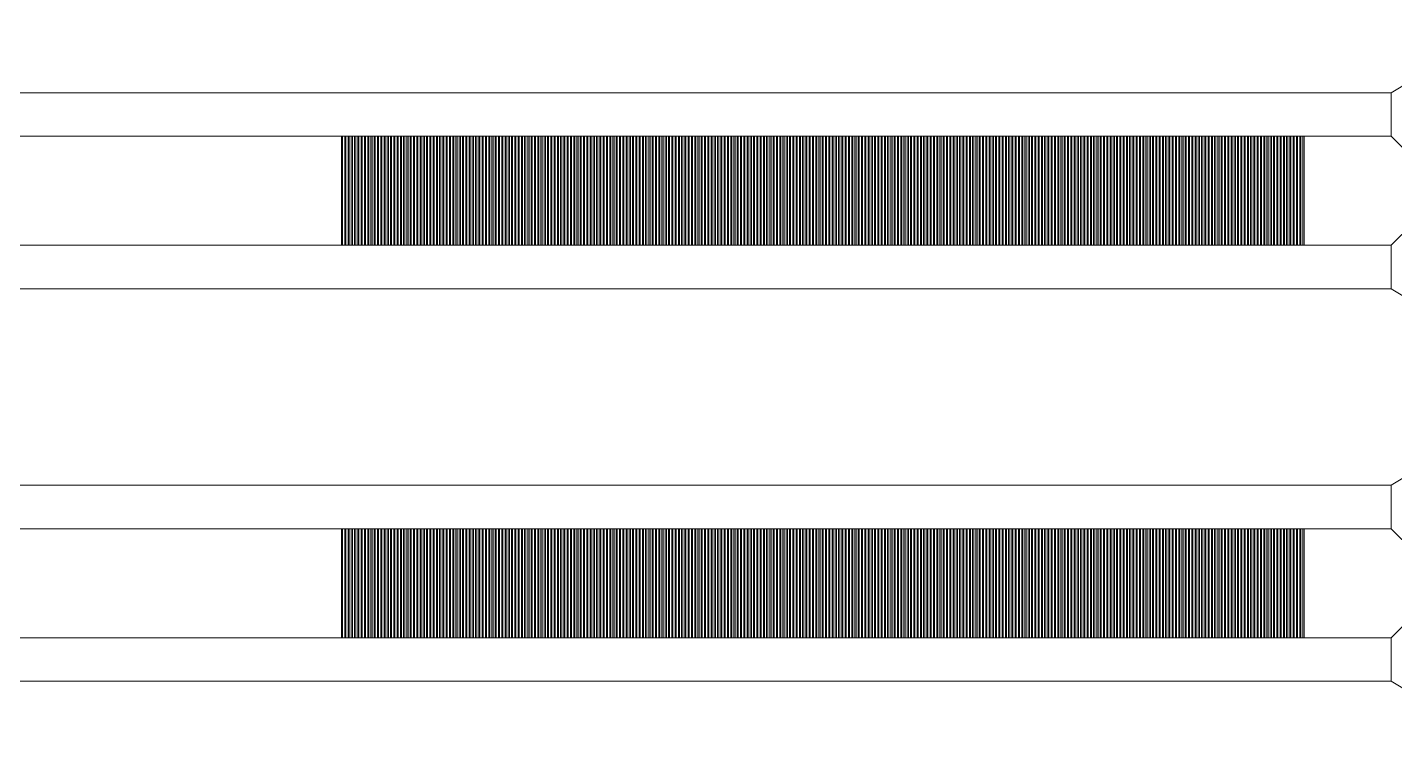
# Model space of a CAD drawing. Extents: x 1000 to 49000, y 2919 to 77300.
# Drawn here: x 34544 to 35172, y 37860 to 38190 of the extents above; entities that cross this region are included whole.
import ezdxf

# ---------------------------------------------------------------- set-up
doc = ezdxf.new("R2010")
doc.units = 13
doc.layers.add('Outer', color=1, linetype='Continuous', lineweight=0, true_color=0xff0000)

msp = doc.modelspace()

# ---------------------------------------------------------------- linework, layer by layer
at = {"layer": 'Outer'}
for points in [[(35220, 38190), (35170, 38160)], [(35170, 38140), (35170, 38160), (33660, 38160), (33660, 38140), (35170, 38140)], [(35170, 38160), (35170, 38140), (35180, 38130)], [(34688.5, 38090), (34689, 38090), (34689, 38140), (34688.5, 38140), (34688.5, 38090)], [(34690, 38090), (34690.5, 38090), (34690.5, 38140), (34690, 38140), (34690, 38090)], [(34691.5, 38090), (34692, 38090), (34692, 38140), (34691.5, 38140), (34691.5, 38090)], [(34693, 38090), (34693.5, 38090), (34693.5, 38140), (34693, 38140), (34693, 38090)], [(34694.5, 38090), (34695, 38090), (34695, 38140), (34694.5, 38140), (34694.5, 38090)], [(34696, 38090), (34696.5, 38090), (34696.5, 38140), (34696, 38140), (34696, 38090)], [(34697.5, 38090), (34698, 38090), (34698, 38140), (34697.5, 38140), (34697.5, 38090)], [(34699, 38090), (34699.5, 38090), (34699.5, 38140), (34699, 38140), (34699, 38090)], [(34700.5, 38090), (34701, 38090), (34701, 38140), (34700.5, 38140), (34700.5, 38090)], [(34702, 38090), (34702.5, 38090), (34702.5, 38140), (34702, 38140), (34702, 38090)], [(34703.5, 38090), (34704, 38090), (34704, 38140), (34703.5, 38140), (34703.5, 38090)], [(34705, 38090), (34705.5, 38090), (34705.5, 38140), (34705, 38140), (34705, 38090)], [(34706.5, 38090), (34707, 38090), (34707, 38140), (34706.5, 38140), (34706.5, 38090)], [(34708, 38090), (34708.5, 38090), (34708.5, 38140), (34708, 38140), (34708, 38090)], [(34709.5, 38090), (34710, 38090), (34710, 38140), (34709.5, 38140), (34709.5, 38090)], [(34711, 38090), (34711.5, 38090), (34711.5, 38140), (34711, 38140), (34711, 38090)], [(34712.5, 38090), (34713, 38090), (34713, 38140), (34712.5, 38140), (34712.5, 38090)], [(34714, 38090), (34714.5, 38090), (34714.5, 38140), (34714, 38140), (34714, 38090)], [(34715.5, 38090), (34716, 38090), (34716, 38140), (34715.5, 38140), (34715.5, 38090)], [(34717, 38090), (34717.5, 38090), (34717.5, 38140), (34717, 38140), (34717, 38090)], [(34718.5, 38090), (34719, 38090), (34719, 38140), (34718.5, 38140), (34718.5, 38090)], [(34720, 38090), (34720.5, 38090), (34720.5, 38140), (34720, 38140), (34720, 38090)], [(34721.5, 38090), (34722, 38090), (34722, 38140), (34721.5, 38140), (34721.5, 38090)], [(34723, 38090), (34723.5, 38090), (34723.5, 38140), (34723, 38140), (34723, 38090)], [(34724.5, 38090), (34725, 38090), (34725, 38140), (34724.5, 38140), (34724.5, 38090)], [(34726, 38090), (34726.5, 38090), (34726.5, 38140), (34726, 38140), (34726, 38090)], [(34727.5, 38090), (34728, 38090), (34728, 38140), (34727.5, 38140), (34727.5, 38090)], [(34729, 38090), (34729.5, 38090), (34729.5, 38140), (34729, 38140), (34729, 38090)], [(34730.5, 38090), (34731, 38090), (34731, 38140), (34730.5, 38140), (34730.5, 38090)], [(34732, 38090), (34732.5, 38090), (34732.5, 38140), (34732, 38140), (34732, 38090)], [(34733.5, 38090), (34734, 38090), (34734, 38140), (34733.5, 38140), (34733.5, 38090)], [(34735, 38090), (34735.5, 38090), (34735.5, 38140), (34735, 38140), (34735, 38090)], [(34736.5, 38090), (34737, 38090), (34737, 38140), (34736.5, 38140), (34736.5, 38090)], [(34738, 38090), (34738.5, 38090), (34738.5, 38140), (34738, 38140), (34738, 38090)], [(34739.5, 38090), (34740, 38090), (34740, 38140), (34739.5, 38140), (34739.5, 38090)], [(34741, 38090), (34741.5, 38090), (34741.5, 38140), (34741, 38140), (34741, 38090)], [(34742.5, 38090), (34743, 38090), (34743, 38140), (34742.5, 38140), (34742.5, 38090)], [(34744, 38090), (34744.5, 38090), (34744.5, 38140), (34744, 38140), (34744, 38090)], [(34745.5, 38090), (34746, 38090), (34746, 38140), (34745.5, 38140), (34745.5, 38090)], [(34747, 38090), (34747.5, 38090), (34747.5, 38140), (34747, 38140), (34747, 38090)], [(34748.5, 38090), (34749, 38090), (34749, 38140), (34748.5, 38140), (34748.5, 38090)], [(34750, 38090), (34750.5, 38090), (34750.5, 38140), (34750, 38140), (34750, 38090)], [(34751.5, 38090), (34752, 38090), (34752, 38140), (34751.5, 38140), (34751.5, 38090)], [(34753, 38090), (34753.5, 38090), (34753.5, 38140), (34753, 38140), (34753, 38090)], [(34754.5, 38090), (34755, 38090), (34755, 38140), (34754.5, 38140), (34754.5, 38090)], [(34756, 38090), (34756.5, 38090), (34756.5, 38140), (34756, 38140), (34756, 38090)], [(34757.5, 38090), (34758, 38090), (34758, 38140), (34757.5, 38140), (34757.5, 38090)], [(34759, 38090), (34759.5, 38090), (34759.5, 38140), (34759, 38140), (34759, 38090)], [(34760.5, 38090), (34761, 38090), (34761, 38140), (34760.5, 38140), (34760.5, 38090)], [(34762, 38090), (34762.5, 38090), (34762.5, 38140), (34762, 38140), (34762, 38090)], [(34763.5, 38090), (34764, 38090), (34764, 38140), (34763.5, 38140), (34763.5, 38090)], [(34765, 38090), (34765.5, 38090), (34765.5, 38140), (34765, 38140), (34765, 38090)], [(34766.5, 38090), (34767, 38090), (34767, 38140), (34766.5, 38140), (34766.5, 38090)], [(34768, 38090), (34768.5, 38090), (34768.5, 38140), (34768, 38140), (34768, 38090)], [(34769.5, 38090), (34770, 38090), (34770, 38140), (34769.5, 38140), (34769.5, 38090)], [(34771, 38090), (34771.5, 38090), (34771.5, 38140), (34771, 38140), (34771, 38090)], [(34772.5, 38090), (34773, 38090), (34773, 38140), (34772.5, 38140), (34772.5, 38090)], [(34774, 38090), (34774.5, 38090), (34774.5, 38140), (34774, 38140), (34774, 38090)], [(34775.5, 38090), (34776, 38090), (34776, 38140), (34775.5, 38140), (34775.5, 38090)], [(34777, 38090), (34777.5, 38090), (34777.5, 38140), (34777, 38140), (34777, 38090)], [(34778.5, 38090), (34779, 38090), (34779, 38140), (34778.5, 38140), (34778.5, 38090)], [(34780, 38090), (34780.5, 38090), (34780.5, 38140), (34780, 38140), (34780, 38090)], [(34781.5, 38090), (34782, 38090), (34782, 38140), (34781.5, 38140), (34781.5, 38090)], [(34783, 38090), (34783.5, 38090), (34783.5, 38140), (34783, 38140), (34783, 38090)], [(34784.5, 38090), (34785, 38090), (34785, 38140), (34784.5, 38140), (34784.5, 38090)], [(34786, 38090), (34786.5, 38090), (34786.5, 38140), (34786, 38140), (34786, 38090)], [(34787.5, 38090), (34788, 38090), (34788, 38140), (34787.5, 38140), (34787.5, 38090)], [(34789, 38090), (34789.5, 38090), (34789.5, 38140), (34789, 38140), (34789, 38090)], [(34790.5, 38090), (34791, 38090), (34791, 38140), (34790.5, 38140), (34790.5, 38090)], [(34792, 38090), (34792.5, 38090), (34792.5, 38140), (34792, 38140), (34792, 38090)], [(34793.5, 38090), (34794, 38090), (34794, 38140), (34793.5, 38140), (34793.5, 38090)], [(34795, 38090), (34795.5, 38090), (34795.5, 38140), (34795, 38140), (34795, 38090)], [(34796.5, 38090), (34797, 38090), (34797, 38140), (34796.5, 38140), (34796.5, 38090)], [(34798, 38090), (34798.5, 38090), (34798.5, 38140), (34798, 38140), (34798, 38090)], [(34799.5, 38090), (34800, 38090), (34800, 38140), (34799.5, 38140), (34799.5, 38090)], [(34801, 38090), (34801.5, 38090), (34801.5, 38140), (34801, 38140), (34801, 38090)], [(34802.5, 38090), (34803, 38090), (34803, 38140), (34802.5, 38140), (34802.5, 38090)], [(34804, 38090), (34804.5, 38090), (34804.5, 38140), (34804, 38140), (34804, 38090)], [(34805.5, 38090), (34806, 38090), (34806, 38140), (34805.5, 38140), (34805.5, 38090)], [(34807, 38090), (34807.5, 38090), (34807.5, 38140), (34807, 38140), (34807, 38090)], [(34808.5, 38090), (34809, 38090), (34809, 38140), (34808.5, 38140), (34808.5, 38090)], [(34810, 38090), (34810.5, 38090), (34810.5, 38140), (34810, 38140), (34810, 38090)], [(34811.5, 38090), (34812, 38090), (34812, 38140), (34811.5, 38140), (34811.5, 38090)], [(34813, 38090), (34813.5, 38090), (34813.5, 38140), (34813, 38140), (34813, 38090)], [(34814.5, 38090), (34815, 38090), (34815, 38140), (34814.5, 38140), (34814.5, 38090)], [(34816, 38090), (34816.5, 38090), (34816.5, 38140), (34816, 38140), (34816, 38090)], [(34817.5, 38090), (34818, 38090), (34818, 38140), (34817.5, 38140), (34817.5, 38090)], [(34819, 38090), (34819.5, 38090), (34819.5, 38140), (34819, 38140), (34819, 38090)], [(34820.5, 38090), (34821, 38090), (34821, 38140), (34820.5, 38140), (34820.5, 38090)], [(34822, 38090), (34822.5, 38090), (34822.5, 38140), (34822, 38140), (34822, 38090)], [(34823.5, 38090), (34824, 38090), (34824, 38140), (34823.5, 38140), (34823.5, 38090)], [(34825, 38090), (34825.5, 38090), (34825.5, 38140), (34825, 38140), (34825, 38090)], [(34826.5, 38090), (34827, 38090), (34827, 38140), (34826.5, 38140), (34826.5, 38090)], [(34828, 38090), (34828.5, 38090), (34828.5, 38140), (34828, 38140), (34828, 38090)], [(34829.5, 38090), (34830, 38090), (34830, 38140), (34829.5, 38140), (34829.5, 38090)], [(34831, 38090), (34831.5, 38090), (34831.5, 38140), (34831, 38140), (34831, 38090)], [(34832.5, 38090), (34833, 38090), (34833, 38140), (34832.5, 38140), (34832.5, 38090)], [(34834, 38090), (34834.5, 38090), (34834.5, 38140), (34834, 38140), (34834, 38090)], [(34835.5, 38090), (34836, 38090), (34836, 38140), (34835.5, 38140), (34835.5, 38090)], [(34837, 38090), (34837.5, 38090), (34837.5, 38140), (34837, 38140), (34837, 38090)], [(34838.5, 38090), (34839, 38090), (34839, 38140), (34838.5, 38140), (34838.5, 38090)], [(34840, 38090), (34840.5, 38090), (34840.5, 38140), (34840, 38140), (34840, 38090)], [(34841.5, 38090), (34842, 38090), (34842, 38140), (34841.5, 38140), (34841.5, 38090)], [(34843, 38090), (34843.5, 38090), (34843.5, 38140), (34843, 38140), (34843, 38090)], [(34844.5, 38090), (34845, 38090), (34845, 38140), (34844.5, 38140), (34844.5, 38090)], [(34846, 38090), (34846.5, 38090), (34846.5, 38140), (34846, 38140), (34846, 38090)], [(34847.5, 38090), (34848, 38090), (34848, 38140), (34847.5, 38140), (34847.5, 38090)], [(34849, 38090), (34849.5, 38090), (34849.5, 38140), (34849, 38140), (34849, 38090)], [(34850.5, 38090), (34851, 38090), (34851, 38140), (34850.5, 38140), (34850.5, 38090)], [(34852, 38090), (34852.5, 38090), (34852.5, 38140), (34852, 38140), (34852, 38090)], [(34853.5, 38090), (34854, 38090), (34854, 38140), (34853.5, 38140), (34853.5, 38090)], [(34855, 38090), (34855.5, 38090), (34855.5, 38140), (34855, 38140), (34855, 38090)], [(34856.5, 38090), (34857, 38090), (34857, 38140), (34856.5, 38140), (34856.5, 38090)], [(34858, 38090), (34858.5, 38090), (34858.5, 38140), (34858, 38140), (34858, 38090)], [(34859.5, 38090), (34860, 38090), (34860, 38140), (34859.5, 38140), (34859.5, 38090)], [(34861, 38090), (34861.5, 38090), (34861.5, 38140), (34861, 38140), (34861, 38090)], [(34862.5, 38090), (34863, 38090), (34863, 38140), (34862.5, 38140), (34862.5, 38090)], [(34864, 38090), (34864.5, 38090), (34864.5, 38140), (34864, 38140), (34864, 38090)], [(34865.5, 38090), (34866, 38090), (34866, 38140), (34865.5, 38140), (34865.5, 38090)], [(34867, 38090), (34867.5, 38090), (34867.5, 38140), (34867, 38140), (34867, 38090)], [(34868.5, 38090), (34869, 38090), (34869, 38140), (34868.5, 38140), (34868.5, 38090)], [(34870, 38090), (34870.5, 38090), (34870.5, 38140), (34870, 38140), (34870, 38090)], [(34871.5, 38090), (34872, 38090), (34872, 38140), (34871.5, 38140), (34871.5, 38090)], [(34873, 38090), (34873.5, 38090), (34873.5, 38140), (34873, 38140), (34873, 38090)], [(34874.5, 38090), (34875, 38090), (34875, 38140), (34874.5, 38140), (34874.5, 38090)], [(34876, 38090), (34876.5, 38090), (34876.5, 38140), (34876, 38140), (34876, 38090)], [(34877.5, 38090), (34878, 38090), (34878, 38140), (34877.5, 38140), (34877.5, 38090)], [(34879, 38090), (34879.5, 38090), (34879.5, 38140), (34879, 38140), (34879, 38090)], [(34880.5, 38090), (34881, 38090), (34881, 38140), (34880.5, 38140), (34880.5, 38090)], [(34882, 38090), (34882.5, 38090), (34882.5, 38140), (34882, 38140), (34882, 38090)], [(34883.5, 38090), (34884, 38090), (34884, 38140), (34883.5, 38140), (34883.5, 38090)], [(34885, 38090), (34885.5, 38090), (34885.5, 38140), (34885, 38140), (34885, 38090)], [(34886.5, 38090), (34887, 38090), (34887, 38140), (34886.5, 38140), (34886.5, 38090)], [(34888, 38090), (34888.5, 38090), (34888.5, 38140), (34888, 38140), (34888, 38090)], [(34889.5, 38090), (34890, 38090), (34890, 38140), (34889.5, 38140), (34889.5, 38090)], [(34891, 38090), (34891.5, 38090), (34891.5, 38140), (34891, 38140), (34891, 38090)], [(34892.5, 38090), (34893, 38090), (34893, 38140), (34892.5, 38140), (34892.5, 38090)], [(34894, 38090), (34894.5, 38090), (34894.5, 38140), (34894, 38140), (34894, 38090)], [(34895.5, 38090), (34896, 38090), (34896, 38140), (34895.5, 38140), (34895.5, 38090)], [(34897, 38090), (34897.5, 38090), (34897.5, 38140), (34897, 38140), (34897, 38090)], [(34898.5, 38090), (34899, 38090), (34899, 38140), (34898.5, 38140), (34898.5, 38090)], [(34900, 38090), (34900.5, 38090), (34900.5, 38140), (34900, 38140), (34900, 38090)], [(34901.5, 38090), (34902, 38090), (34902, 38140), (34901.5, 38140), (34901.5, 38090)], [(34903, 38090), (34903.5, 38090), (34903.5, 38140), (34903, 38140), (34903, 38090)], [(34904.5, 38090), (34905, 38090), (34905, 38140), (34904.5, 38140), (34904.5, 38090)], [(34906, 38090), (34906.5, 38090), (34906.5, 38140), (34906, 38140), (34906, 38090)], [(34907.5, 38090), (34908, 38090), (34908, 38140), (34907.5, 38140), (34907.5, 38090)], [(34909, 38090), (34909.5, 38090), (34909.5, 38140), (34909, 38140), (34909, 38090)], [(34910.5, 38090), (34911, 38090), (34911, 38140), (34910.5, 38140), (34910.5, 38090)], [(34912, 38090), (34912.5, 38090), (34912.5, 38140), (34912, 38140), (34912, 38090)], [(34913.5, 38090), (34914, 38090), (34914, 38140), (34913.5, 38140), (34913.5, 38090)], [(34915, 38090), (34915.5, 38090), (34915.5, 38140), (34915, 38140), (34915, 38090)], [(34916.5, 38090), (34917, 38090), (34917, 38140), (34916.5, 38140), (34916.5, 38090)], [(34918, 38090), (34918.5, 38090), (34918.5, 38140), (34918, 38140), (34918, 38090)], [(34919.5, 38090), (34920, 38090), (34920, 38140), (34919.5, 38140), (34919.5, 38090)], [(34921, 38090), (34921.5, 38090), (34921.5, 38140), (34921, 38140), (34921, 38090)], [(34922.5, 38090), (34923, 38090), (34923, 38140), (34922.5, 38140), (34922.5, 38090)], [(34924, 38090), (34924.5, 38090), (34924.5, 38140), (34924, 38140), (34924, 38090)], [(34925.5, 38090), (34926, 38090), (34926, 38140), (34925.5, 38140), (34925.5, 38090)], [(34927, 38090), (34927.5, 38090), (34927.5, 38140), (34927, 38140), (34927, 38090)], [(34928.5, 38090), (34929, 38090), (34929, 38140), (34928.5, 38140), (34928.5, 38090)], [(34930, 38090), (34930.5, 38090), (34930.5, 38140), (34930, 38140), (34930, 38090)], [(34931.5, 38090), (34932, 38090), (34932, 38140), (34931.5, 38140), (34931.5, 38090)], [(34933, 38090), (34933.5, 38090), (34933.5, 38140), (34933, 38140), (34933, 38090)], [(34934.5, 38090), (34935, 38090), (34935, 38140), (34934.5, 38140), (34934.5, 38090)], [(34936, 38090), (34936.5, 38090), (34936.5, 38140), (34936, 38140), (34936, 38090)], [(34937.5, 38090), (34938, 38090), (34938, 38140), (34937.5, 38140), (34937.5, 38090)], [(34939, 38090), (34939.5, 38090), (34939.5, 38140), (34939, 38140), (34939, 38090)], [(34940.5, 38090), (34941, 38090), (34941, 38140), (34940.5, 38140), (34940.5, 38090)], [(34942, 38090), (34942.5, 38090), (34942.5, 38140), (34942, 38140), (34942, 38090)], [(34943.5, 38090), (34944, 38090), (34944, 38140), (34943.5, 38140), (34943.5, 38090)], [(34945, 38090), (34945.5, 38090), (34945.5, 38140), (34945, 38140), (34945, 38090)], [(34946.5, 38090), (34947, 38090), (34947, 38140), (34946.5, 38140), (34946.5, 38090)], [(34948, 38090), (34948.5, 38090), (34948.5, 38140), (34948, 38140), (34948, 38090)], [(34949.5, 38090), (34950, 38090), (34950, 38140), (34949.5, 38140), (34949.5, 38090)], [(34951, 38090), (34951.5, 38090), (34951.5, 38140), (34951, 38140), (34951, 38090)], [(34952.5, 38090), (34953, 38090), (34953, 38140), (34952.5, 38140), (34952.5, 38090)], [(34954, 38090), (34954.5, 38090), (34954.5, 38140), (34954, 38140), (34954, 38090)], [(34955.5, 38090), (34956, 38090), (34956, 38140), (34955.5, 38140), (34955.5, 38090)], [(34957, 38090), (34957.5, 38090), (34957.5, 38140), (34957, 38140), (34957, 38090)], [(34958.5, 38090), (34959, 38090), (34959, 38140), (34958.5, 38140), (34958.5, 38090)], [(34960, 38090), (34960.5, 38090), (34960.5, 38140), (34960, 38140), (34960, 38090)], [(34961.5, 38090), (34962, 38090), (34962, 38140), (34961.5, 38140), (34961.5, 38090)], [(34963, 38090), (34963.5, 38090), (34963.5, 38140), (34963, 38140), (34963, 38090)], [(34964.5, 38090), (34965, 38090), (34965, 38140), (34964.5, 38140), (34964.5, 38090)], [(34966, 38090), (34966.5, 38090), (34966.5, 38140), (34966, 38140), (34966, 38090)], [(34967.5, 38090), (34968, 38090), (34968, 38140), (34967.5, 38140), (34967.5, 38090)], [(34969, 38090), (34969.5, 38090), (34969.5, 38140), (34969, 38140), (34969, 38090)], [(34970.5, 38090), (34971, 38090), (34971, 38140), (34970.5, 38140), (34970.5, 38090)], [(34972, 38090), (34972.5, 38090), (34972.5, 38140), (34972, 38140), (34972, 38090)], [(34973.5, 38090), (34974, 38090), (34974, 38140), (34973.5, 38140), (34973.5, 38090)], [(34975, 38090), (34975.5, 38090), (34975.5, 38140), (34975, 38140), (34975, 38090)], [(34976.5, 38090), (34977, 38090), (34977, 38140), (34976.5, 38140), (34976.5, 38090)], [(34978, 38090), (34978.5, 38090), (34978.5, 38140), (34978, 38140), (34978, 38090)], [(34979.5, 38090), (34980, 38090), (34980, 38140), (34979.5, 38140), (34979.5, 38090)], [(34981, 38090), (34981.5, 38090), (34981.5, 38140), (34981, 38140), (34981, 38090)], [(34982.5, 38090), (34983, 38090), (34983, 38140), (34982.5, 38140), (34982.5, 38090)], [(34984, 38090), (34984.5, 38090), (34984.5, 38140), (34984, 38140), (34984, 38090)], [(34985.5, 38090), (34986, 38090), (34986, 38140), (34985.5, 38140), (34985.5, 38090)], [(34987, 38090), (34987.5, 38090), (34987.5, 38140), (34987, 38140), (34987, 38090)], [(34988.5, 38090), (34989, 38090), (34989, 38140), (34988.5, 38140), (34988.5, 38090)], [(34990, 38090), (34990.5, 38090), (34990.5, 38140), (34990, 38140), (34990, 38090)], [(34991.5, 38090), (34992, 38090), (34992, 38140), (34991.5, 38140), (34991.5, 38090)], [(34993, 38090), (34993.5, 38090), (34993.5, 38140), (34993, 38140), (34993, 38090)], [(34994.5, 38090), (34995, 38090), (34995, 38140), (34994.5, 38140), (34994.5, 38090)], [(34996, 38090), (34996.5, 38090), (34996.5, 38140), (34996, 38140), (34996, 38090)], [(34997.5, 38090), (34998, 38090), (34998, 38140), (34997.5, 38140), (34997.5, 38090)], [(34999, 38090), (34999.5, 38090), (34999.5, 38140), (34999, 38140), (34999, 38090)], [(35000.5, 38090), (35001, 38090), (35001, 38140), (35000.5, 38140), (35000.5, 38090)], [(35002, 38090), (35002.5, 38090), (35002.5, 38140), (35002, 38140), (35002, 38090)], [(35003.5, 38090), (35004, 38090), (35004, 38140), (35003.5, 38140), (35003.5, 38090)], [(35005, 38090), (35005.5, 38090), (35005.5, 38140), (35005, 38140), (35005, 38090)], [(35006.5, 38090), (35007, 38090), (35007, 38140), (35006.5, 38140), (35006.5, 38090)], [(35008, 38090), (35008.5, 38090), (35008.5, 38140), (35008, 38140), (35008, 38090)], [(35009.5, 38090), (35010, 38090), (35010, 38140), (35009.5, 38140), (35009.5, 38090)], [(35011, 38090), (35011.5, 38090), (35011.5, 38140), (35011, 38140), (35011, 38090)], [(35012.5, 38090), (35013, 38090), (35013, 38140), (35012.5, 38140), (35012.5, 38090)], [(35014, 38090), (35014.5, 38090), (35014.5, 38140), (35014, 38140), (35014, 38090)], [(35015.5, 38090), (35016, 38090), (35016, 38140), (35015.5, 38140), (35015.5, 38090)], [(35017, 38090), (35017.5, 38090), (35017.5, 38140), (35017, 38140), (35017, 38090)], [(35018.5, 38090), (35019, 38090), (35019, 38140), (35018.5, 38140), (35018.5, 38090)], [(35020, 38090), (35020.5, 38090), (35020.5, 38140), (35020, 38140), (35020, 38090)], [(35021.5, 38090), (35022, 38090), (35022, 38140), (35021.5, 38140), (35021.5, 38090)], [(35023, 38090), (35023.5, 38090), (35023.5, 38140), (35023, 38140), (35023, 38090)], [(35024.5, 38090), (35025, 38090), (35025, 38140), (35024.5, 38140), (35024.5, 38090)], [(35026, 38090), (35026.5, 38090), (35026.5, 38140), (35026, 38140), (35026, 38090)], [(35027.5, 38090), (35028, 38090), (35028, 38140), (35027.5, 38140), (35027.5, 38090)], [(35029, 38090), (35029.5, 38090), (35029.5, 38140), (35029, 38140), (35029, 38090)], [(35030.5, 38090), (35031, 38090), (35031, 38140), (35030.5, 38140), (35030.5, 38090)], [(35032, 38090), (35032.5, 38090), (35032.5, 38140), (35032, 38140), (35032, 38090)], [(35033.5, 38090), (35034, 38090), (35034, 38140), (35033.5, 38140), (35033.5, 38090)], [(35035, 38090), (35035.5, 38090), (35035.5, 38140), (35035, 38140), (35035, 38090)], [(35036.5, 38090), (35037, 38090), (35037, 38140), (35036.5, 38140), (35036.5, 38090)], [(35038, 38090), (35038.5, 38090), (35038.5, 38140), (35038, 38140), (35038, 38090)], [(35039.5, 38090), (35040, 38090), (35040, 38140), (35039.5, 38140), (35039.5, 38090)], [(35041, 38090), (35041.5, 38090), (35041.5, 38140), (35041, 38140), (35041, 38090)], [(35042.5, 38090), (35043, 38090), (35043, 38140), (35042.5, 38140), (35042.5, 38090)], [(35044, 38090), (35044.5, 38090), (35044.5, 38140), (35044, 38140), (35044, 38090)], [(35045.5, 38090), (35046, 38090), (35046, 38140), (35045.5, 38140), (35045.5, 38090)], [(35047, 38090), (35047.5, 38090), (35047.5, 38140), (35047, 38140), (35047, 38090)], [(35048.5, 38090), (35049, 38090), (35049, 38140), (35048.5, 38140), (35048.5, 38090)], [(35050, 38090), (35050.5, 38090), (35050.5, 38140), (35050, 38140), (35050, 38090)], [(35051.5, 38090), (35052, 38090), (35052, 38140), (35051.5, 38140), (35051.5, 38090)], [(35053, 38090), (35053.5, 38090), (35053.5, 38140), (35053, 38140), (35053, 38090)], [(35054.5, 38090), (35055, 38090), (35055, 38140), (35054.5, 38140), (35054.5, 38090)], [(35056, 38090), (35056.5, 38090), (35056.5, 38140), (35056, 38140), (35056, 38090)], [(35057.5, 38090), (35058, 38090), (35058, 38140), (35057.5, 38140), (35057.5, 38090)], [(35059, 38090), (35059.5, 38090), (35059.5, 38140), (35059, 38140), (35059, 38090)], [(35060.5, 38090), (35061, 38090), (35061, 38140), (35060.5, 38140), (35060.5, 38090)], [(35062, 38090), (35062.5, 38090), (35062.5, 38140), (35062, 38140), (35062, 38090)], [(35063.5, 38090), (35064, 38090), (35064, 38140), (35063.5, 38140), (35063.5, 38090)], [(35065, 38090), (35065.5, 38090), (35065.5, 38140), (35065, 38140), (35065, 38090)], [(35066.5, 38090), (35067, 38090), (35067, 38140), (35066.5, 38140), (35066.5, 38090)], [(35068, 38090), (35068.5, 38090), (35068.5, 38140), (35068, 38140), (35068, 38090)], [(35069.5, 38090), (35070, 38090), (35070, 38140), (35069.5, 38140), (35069.5, 38090)], [(35071, 38090), (35071.5, 38090), (35071.5, 38140), (35071, 38140), (35071, 38090)], [(35072.5, 38090), (35073, 38090), (35073, 38140), (35072.5, 38140), (35072.5, 38090)], [(35074, 38090), (35074.5, 38090), (35074.5, 38140), (35074, 38140), (35074, 38090)], [(35075.5, 38090), (35076, 38090), (35076, 38140), (35075.5, 38140), (35075.5, 38090)], [(35077, 38090), (35077.5, 38090), (35077.5, 38140), (35077, 38140), (35077, 38090)], [(35078.5, 38090), (35079, 38090), (35079, 38140), (35078.5, 38140), (35078.5, 38090)], [(35080, 38090), (35080.5, 38090), (35080.5, 38140), (35080, 38140), (35080, 38090)], [(35081.5, 38090), (35082, 38090), (35082, 38140), (35081.5, 38140), (35081.5, 38090)], [(35083, 38090), (35083.5, 38090), (35083.5, 38140), (35083, 38140), (35083, 38090)], [(35084.5, 38090), (35085, 38090), (35085, 38140), (35084.5, 38140), (35084.5, 38090)], [(35086, 38090), (35086.5, 38090), (35086.5, 38140), (35086, 38140), (35086, 38090)], [(35087.5, 38090), (35088, 38090), (35088, 38140), (35087.5, 38140), (35087.5, 38090)], [(35089, 38090), (35089.5, 38090), (35089.5, 38140), (35089, 38140), (35089, 38090)], [(35090.5, 38090), (35091, 38090), (35091, 38140), (35090.5, 38140), (35090.5, 38090)], [(35092, 38090), (35092.5, 38090), (35092.5, 38140), (35092, 38140), (35092, 38090)], [(35093.5, 38090), (35094, 38090), (35094, 38140), (35093.5, 38140), (35093.5, 38090)], [(35095, 38090), (35095.5, 38090), (35095.5, 38140), (35095, 38140), (35095, 38090)], [(35096.5, 38090), (35097, 38090), (35097, 38140), (35096.5, 38140), (35096.5, 38090)], [(35098, 38090), (35098.5, 38090), (35098.5, 38140), (35098, 38140), (35098, 38090)], [(35099.5, 38090), (35100, 38090), (35100, 38140), (35099.5, 38140), (35099.5, 38090)], [(35101, 38090), (35101.5, 38090), (35101.5, 38140), (35101, 38140), (35101, 38090)], [(35102.5, 38090), (35103, 38090), (35103, 38140), (35102.5, 38140), (35102.5, 38090)], [(35104, 38090), (35104.5, 38090), (35104.5, 38140), (35104, 38140), (35104, 38090)], [(35105.5, 38090), (35106, 38090), (35106, 38140), (35105.5, 38140), (35105.5, 38090)], [(35107, 38090), (35107.5, 38090), (35107.5, 38140), (35107, 38140), (35107, 38090)], [(35108.5, 38090), (35109, 38090), (35109, 38140), (35108.5, 38140), (35108.5, 38090)], [(35110, 38090), (35110.5, 38090), (35110.5, 38140), (35110, 38140), (35110, 38090)], [(35111.5, 38090), (35112, 38090), (35112, 38140), (35111.5, 38140), (35111.5, 38090)], [(35113, 38090), (35113.5, 38090), (35113.5, 38140), (35113, 38140), (35113, 38090)], [(35114.5, 38090), (35115, 38090), (35115, 38140), (35114.5, 38140), (35114.5, 38090)], [(35116, 38090), (35116.5, 38090), (35116.5, 38140), (35116, 38140), (35116, 38090)], [(35117.5, 38090), (35118, 38090), (35118, 38140), (35117.5, 38140), (35117.5, 38090)], [(35119, 38090), (35119.5, 38090), (35119.5, 38140), (35119, 38140), (35119, 38090)], [(35120.5, 38090), (35121, 38090), (35121, 38140), (35120.5, 38140), (35120.5, 38090)], [(35122, 38090), (35122.5, 38090), (35122.5, 38140), (35122, 38140), (35122, 38090)], [(35123.5, 38090), (35124, 38090), (35124, 38140), (35123.5, 38140), (35123.5, 38090)], [(35125, 38090), (35125.5, 38090), (35125.5, 38140), (35125, 38140), (35125, 38090)], [(35126.5, 38090), (35127, 38090), (35127, 38140), (35126.5, 38140), (35126.5, 38090)], [(35128, 38090), (35128.5, 38090), (35128.5, 38140), (35128, 38140), (35128, 38090)], [(35129.5, 38090), (35130, 38090), (35130, 38140), (35129.5, 38140), (35129.5, 38090)], [(35180, 38100), (35170, 38090), (35170, 38070), (35220, 38040)], [(35170, 38090), (35170, 38070), (33660, 38070), (33660, 38090), (35170, 38090)], [(35220, 38010), (35170, 37980), (35170, 37960), (35180, 37950)], [(35170, 37960), (35170, 37980), (33660, 37980), (33660, 37960), (35170, 37960)], [(34688.5, 37910), (34689, 37910), (34689, 37960), (34688.5, 37960), (34688.5, 37910)], [(34690, 37910), (34690.5, 37910), (34690.5, 37960), (34690, 37960), (34690, 37910)], [(34691.5, 37910), (34692, 37910), (34692, 37960), (34691.5, 37960), (34691.5, 37910)], [(34693, 37910), (34693.5, 37910), (34693.5, 37960), (34693, 37960), (34693, 37910)], [(34694.5, 37910), (34695, 37910), (34695, 37960), (34694.5, 37960), (34694.5, 37910)], [(34696, 37910), (34696.5, 37910), (34696.5, 37960), (34696, 37960), (34696, 37910)], [(34697.5, 37910), (34698, 37910), (34698, 37960), (34697.5, 37960), (34697.5, 37910)], [(34699, 37910), (34699.5, 37910), (34699.5, 37960), (34699, 37960), (34699, 37910)], [(34700.5, 37910), (34701, 37910), (34701, 37960), (34700.5, 37960), (34700.5, 37910)], [(34702, 37910), (34702.5, 37910), (34702.5, 37960), (34702, 37960), (34702, 37910)], [(34703.5, 37910), (34704, 37910), (34704, 37960), (34703.5, 37960), (34703.5, 37910)], [(34705, 37910), (34705.5, 37910), (34705.5, 37960), (34705, 37960), (34705, 37910)], [(34706.5, 37910), (34707, 37910), (34707, 37960), (34706.5, 37960), (34706.5, 37910)], [(34708, 37910), (34708.5, 37910), (34708.5, 37960), (34708, 37960), (34708, 37910)], [(34709.5, 37910), (34710, 37910), (34710, 37960), (34709.5, 37960), (34709.5, 37910)], [(34711, 37910), (34711.5, 37910), (34711.5, 37960), (34711, 37960), (34711, 37910)], [(34712.5, 37910), (34713, 37910), (34713, 37960), (34712.5, 37960), (34712.5, 37910)], [(34714, 37910), (34714.5, 37910), (34714.5, 37960), (34714, 37960), (34714, 37910)], [(34715.5, 37910), (34716, 37910), (34716, 37960), (34715.5, 37960), (34715.5, 37910)], [(34717, 37910), (34717.5, 37910), (34717.5, 37960), (34717, 37960), (34717, 37910)], [(34718.5, 37910), (34719, 37910), (34719, 37960), (34718.5, 37960), (34718.5, 37910)], [(34720, 37910), (34720.5, 37910), (34720.5, 37960), (34720, 37960), (34720, 37910)], [(34721.5, 37910), (34722, 37910), (34722, 37960), (34721.5, 37960), (34721.5, 37910)], [(34723, 37910), (34723.5, 37910), (34723.5, 37960), (34723, 37960), (34723, 37910)], [(34724.5, 37910), (34725, 37910), (34725, 37960), (34724.5, 37960), (34724.5, 37910)], [(34726, 37910), (34726.5, 37910), (34726.5, 37960), (34726, 37960), (34726, 37910)], [(34727.5, 37910), (34728, 37910), (34728, 37960), (34727.5, 37960), (34727.5, 37910)], [(34729, 37910), (34729.5, 37910), (34729.5, 37960), (34729, 37960), (34729, 37910)], [(34730.5, 37910), (34731, 37910), (34731, 37960), (34730.5, 37960), (34730.5, 37910)], [(34732, 37910), (34732.5, 37910), (34732.5, 37960), (34732, 37960), (34732, 37910)], [(34733.5, 37910), (34734, 37910), (34734, 37960), (34733.5, 37960), (34733.5, 37910)], [(34735, 37910), (34735.5, 37910), (34735.5, 37960), (34735, 37960), (34735, 37910)], [(34736.5, 37910), (34737, 37910), (34737, 37960), (34736.5, 37960), (34736.5, 37910)], [(34738, 37910), (34738.5, 37910), (34738.5, 37960), (34738, 37960), (34738, 37910)], [(34739.5, 37910), (34740, 37910), (34740, 37960), (34739.5, 37960), (34739.5, 37910)], [(34741, 37910), (34741.5, 37910), (34741.5, 37960), (34741, 37960), (34741, 37910)], [(34742.5, 37910), (34743, 37910), (34743, 37960), (34742.5, 37960), (34742.5, 37910)], [(34744, 37910), (34744.5, 37910), (34744.5, 37960), (34744, 37960), (34744, 37910)], [(34745.5, 37910), (34746, 37910), (34746, 37960), (34745.5, 37960), (34745.5, 37910)], [(34747, 37910), (34747.5, 37910), (34747.5, 37960), (34747, 37960), (34747, 37910)], [(34748.5, 37910), (34749, 37910), (34749, 37960), (34748.5, 37960), (34748.5, 37910)], [(34750, 37910), (34750.5, 37910), (34750.5, 37960), (34750, 37960), (34750, 37910)], [(34751.5, 37910), (34752, 37910), (34752, 37960), (34751.5, 37960), (34751.5, 37910)], [(34753, 37910), (34753.5, 37910), (34753.5, 37960), (34753, 37960), (34753, 37910)], [(34754.5, 37910), (34755, 37910), (34755, 37960), (34754.5, 37960), (34754.5, 37910)], [(34756, 37910), (34756.5, 37910), (34756.5, 37960), (34756, 37960), (34756, 37910)], [(34757.5, 37910), (34758, 37910), (34758, 37960), (34757.5, 37960), (34757.5, 37910)], [(34759, 37910), (34759.5, 37910), (34759.5, 37960), (34759, 37960), (34759, 37910)], [(34760.5, 37910), (34761, 37910), (34761, 37960), (34760.5, 37960), (34760.5, 37910)], [(34762, 37910), (34762.5, 37910), (34762.5, 37960), (34762, 37960), (34762, 37910)], [(34763.5, 37910), (34764, 37910), (34764, 37960), (34763.5, 37960), (34763.5, 37910)], [(34765, 37910), (34765.5, 37910), (34765.5, 37960), (34765, 37960), (34765, 37910)], [(34766.5, 37910), (34767, 37910), (34767, 37960), (34766.5, 37960), (34766.5, 37910)], [(34768, 37910), (34768.5, 37910), (34768.5, 37960), (34768, 37960), (34768, 37910)], [(34769.5, 37910), (34770, 37910), (34770, 37960), (34769.5, 37960), (34769.5, 37910)], [(34771, 37910), (34771.5, 37910), (34771.5, 37960), (34771, 37960), (34771, 37910)], [(34772.5, 37910), (34773, 37910), (34773, 37960), (34772.5, 37960), (34772.5, 37910)], [(34774, 37910), (34774.5, 37910), (34774.5, 37960), (34774, 37960), (34774, 37910)], [(34775.5, 37910), (34776, 37910), (34776, 37960), (34775.5, 37960), (34775.5, 37910)], [(34777, 37910), (34777.5, 37910), (34777.5, 37960), (34777, 37960), (34777, 37910)], [(34778.5, 37910), (34779, 37910), (34779, 37960), (34778.5, 37960), (34778.5, 37910)], [(34780, 37910), (34780.5, 37910), (34780.5, 37960), (34780, 37960), (34780, 37910)], [(34781.5, 37910), (34782, 37910), (34782, 37960), (34781.5, 37960), (34781.5, 37910)], [(34783, 37910), (34783.5, 37910), (34783.5, 37960), (34783, 37960), (34783, 37910)], [(34784.5, 37910), (34785, 37910), (34785, 37960), (34784.5, 37960), (34784.5, 37910)], [(34786, 37910), (34786.5, 37910), (34786.5, 37960), (34786, 37960), (34786, 37910)], [(34787.5, 37910), (34788, 37910), (34788, 37960), (34787.5, 37960), (34787.5, 37910)], [(34789, 37910), (34789.5, 37910), (34789.5, 37960), (34789, 37960), (34789, 37910)], [(34790.5, 37910), (34791, 37910), (34791, 37960), (34790.5, 37960), (34790.5, 37910)], [(34792, 37910), (34792.5, 37910), (34792.5, 37960), (34792, 37960), (34792, 37910)], [(34793.5, 37910), (34794, 37910), (34794, 37960), (34793.5, 37960), (34793.5, 37910)], [(34795, 37910), (34795.5, 37910), (34795.5, 37960), (34795, 37960), (34795, 37910)], [(34796.5, 37910), (34797, 37910), (34797, 37960), (34796.5, 37960), (34796.5, 37910)], [(34798, 37910), (34798.5, 37910), (34798.5, 37960), (34798, 37960), (34798, 37910)], [(34799.5, 37910), (34800, 37910), (34800, 37960), (34799.5, 37960), (34799.5, 37910)], [(34801, 37910), (34801.5, 37910), (34801.5, 37960), (34801, 37960), (34801, 37910)], [(34802.5, 37910), (34803, 37910), (34803, 37960), (34802.5, 37960), (34802.5, 37910)], [(34804, 37910), (34804.5, 37910), (34804.5, 37960), (34804, 37960), (34804, 37910)], [(34805.5, 37910), (34806, 37910), (34806, 37960), (34805.5, 37960), (34805.5, 37910)], [(34807, 37910), (34807.5, 37910), (34807.5, 37960), (34807, 37960), (34807, 37910)], [(34808.5, 37910), (34809, 37910), (34809, 37960), (34808.5, 37960), (34808.5, 37910)], [(34810, 37910), (34810.5, 37910), (34810.5, 37960), (34810, 37960), (34810, 37910)], [(34811.5, 37910), (34812, 37910), (34812, 37960), (34811.5, 37960), (34811.5, 37910)], [(34813, 37910), (34813.5, 37910), (34813.5, 37960), (34813, 37960), (34813, 37910)], [(34814.5, 37910), (34815, 37910), (34815, 37960), (34814.5, 37960), (34814.5, 37910)], [(34816, 37910), (34816.5, 37910), (34816.5, 37960), (34816, 37960), (34816, 37910)], [(34817.5, 37910), (34818, 37910), (34818, 37960), (34817.5, 37960), (34817.5, 37910)], [(34819, 37910), (34819.5, 37910), (34819.5, 37960), (34819, 37960), (34819, 37910)], [(34820.5, 37910), (34821, 37910), (34821, 37960), (34820.5, 37960), (34820.5, 37910)], [(34822, 37910), (34822.5, 37910), (34822.5, 37960), (34822, 37960), (34822, 37910)], [(34823.5, 37910), (34824, 37910), (34824, 37960), (34823.5, 37960), (34823.5, 37910)], [(34825, 37910), (34825.5, 37910), (34825.5, 37960), (34825, 37960), (34825, 37910)], [(34826.5, 37910), (34827, 37910), (34827, 37960), (34826.5, 37960), (34826.5, 37910)], [(34828, 37910), (34828.5, 37910), (34828.5, 37960), (34828, 37960), (34828, 37910)], [(34829.5, 37910), (34830, 37910), (34830, 37960), (34829.5, 37960), (34829.5, 37910)], [(34831, 37910), (34831.5, 37910), (34831.5, 37960), (34831, 37960), (34831, 37910)], [(34832.5, 37910), (34833, 37910), (34833, 37960), (34832.5, 37960), (34832.5, 37910)], [(34834, 37910), (34834.5, 37910), (34834.5, 37960), (34834, 37960), (34834, 37910)], [(34835.5, 37910), (34836, 37910), (34836, 37960), (34835.5, 37960), (34835.5, 37910)], [(34837, 37910), (34837.5, 37910), (34837.5, 37960), (34837, 37960), (34837, 37910)], [(34838.5, 37910), (34839, 37910), (34839, 37960), (34838.5, 37960), (34838.5, 37910)], [(34840, 37910), (34840.5, 37910), (34840.5, 37960), (34840, 37960), (34840, 37910)], [(34841.5, 37910), (34842, 37910), (34842, 37960), (34841.5, 37960), (34841.5, 37910)], [(34843, 37910), (34843.5, 37910), (34843.5, 37960), (34843, 37960), (34843, 37910)], [(34844.5, 37910), (34845, 37910), (34845, 37960), (34844.5, 37960), (34844.5, 37910)], [(34846, 37910), (34846.5, 37910), (34846.5, 37960), (34846, 37960), (34846, 37910)], [(34847.5, 37910), (34848, 37910), (34848, 37960), (34847.5, 37960), (34847.5, 37910)], [(34849, 37910), (34849.5, 37910), (34849.5, 37960), (34849, 37960), (34849, 37910)], [(34850.5, 37910), (34851, 37910), (34851, 37960), (34850.5, 37960), (34850.5, 37910)], [(34852, 37910), (34852.5, 37910), (34852.5, 37960), (34852, 37960), (34852, 37910)], [(34853.5, 37910), (34854, 37910), (34854, 37960), (34853.5, 37960), (34853.5, 37910)], [(34855, 37910), (34855.5, 37910), (34855.5, 37960), (34855, 37960), (34855, 37910)], [(34856.5, 37910), (34857, 37910), (34857, 37960), (34856.5, 37960), (34856.5, 37910)], [(34858, 37910), (34858.5, 37910), (34858.5, 37960), (34858, 37960), (34858, 37910)], [(34859.5, 37910), (34860, 37910), (34860, 37960), (34859.5, 37960), (34859.5, 37910)], [(34861, 37910), (34861.5, 37910), (34861.5, 37960), (34861, 37960), (34861, 37910)], [(34862.5, 37910), (34863, 37910), (34863, 37960), (34862.5, 37960), (34862.5, 37910)], [(34864, 37910), (34864.5, 37910), (34864.5, 37960), (34864, 37960), (34864, 37910)], [(34865.5, 37910), (34866, 37910), (34866, 37960), (34865.5, 37960), (34865.5, 37910)], [(34867, 37910), (34867.5, 37910), (34867.5, 37960), (34867, 37960), (34867, 37910)], [(34868.5, 37910), (34869, 37910), (34869, 37960), (34868.5, 37960), (34868.5, 37910)], [(34870, 37910), (34870.5, 37910), (34870.5, 37960), (34870, 37960), (34870, 37910)], [(34871.5, 37910), (34872, 37910), (34872, 37960), (34871.5, 37960), (34871.5, 37910)], [(34873, 37910), (34873.5, 37910), (34873.5, 37960), (34873, 37960), (34873, 37910)], [(34874.5, 37910), (34875, 37910), (34875, 37960), (34874.5, 37960), (34874.5, 37910)], [(34876, 37910), (34876.5, 37910), (34876.5, 37960), (34876, 37960), (34876, 37910)], [(34877.5, 37910), (34878, 37910), (34878, 37960), (34877.5, 37960), (34877.5, 37910)], [(34879, 37910), (34879.5, 37910), (34879.5, 37960), (34879, 37960), (34879, 37910)], [(34880.5, 37910), (34881, 37910), (34881, 37960), (34880.5, 37960), (34880.5, 37910)], [(34882, 37910), (34882.5, 37910), (34882.5, 37960), (34882, 37960), (34882, 37910)], [(34883.5, 37910), (34884, 37910), (34884, 37960), (34883.5, 37960), (34883.5, 37910)], [(34885, 37910), (34885.5, 37910), (34885.5, 37960), (34885, 37960), (34885, 37910)], [(34886.5, 37910), (34887, 37910), (34887, 37960), (34886.5, 37960), (34886.5, 37910)], [(34888, 37910), (34888.5, 37910), (34888.5, 37960), (34888, 37960), (34888, 37910)], [(34889.5, 37910), (34890, 37910), (34890, 37960), (34889.5, 37960), (34889.5, 37910)], [(34891, 37910), (34891.5, 37910), (34891.5, 37960), (34891, 37960), (34891, 37910)], [(34892.5, 37910), (34893, 37910), (34893, 37960), (34892.5, 37960), (34892.5, 37910)], [(34894, 37910), (34894.5, 37910), (34894.5, 37960), (34894, 37960), (34894, 37910)], [(34895.5, 37910), (34896, 37910), (34896, 37960), (34895.5, 37960), (34895.5, 37910)], [(34897, 37910), (34897.5, 37910), (34897.5, 37960), (34897, 37960), (34897, 37910)], [(34898.5, 37910), (34899, 37910), (34899, 37960), (34898.5, 37960), (34898.5, 37910)], [(34900, 37910), (34900.5, 37910), (34900.5, 37960), (34900, 37960), (34900, 37910)], [(34901.5, 37910), (34902, 37910), (34902, 37960), (34901.5, 37960), (34901.5, 37910)], [(34903, 37910), (34903.5, 37910), (34903.5, 37960), (34903, 37960), (34903, 37910)], [(34904.5, 37910), (34905, 37910), (34905, 37960), (34904.5, 37960), (34904.5, 37910)], [(34906, 37910), (34906.5, 37910), (34906.5, 37960), (34906, 37960), (34906, 37910)], [(34907.5, 37910), (34908, 37910), (34908, 37960), (34907.5, 37960), (34907.5, 37910)], [(34909, 37910), (34909.5, 37910), (34909.5, 37960), (34909, 37960), (34909, 37910)], [(34910.5, 37910), (34911, 37910), (34911, 37960), (34910.5, 37960), (34910.5, 37910)], [(34912, 37910), (34912.5, 37910), (34912.5, 37960), (34912, 37960), (34912, 37910)], [(34913.5, 37910), (34914, 37910), (34914, 37960), (34913.5, 37960), (34913.5, 37910)], [(34915, 37910), (34915.5, 37910), (34915.5, 37960), (34915, 37960), (34915, 37910)], [(34916.5, 37910), (34917, 37910), (34917, 37960), (34916.5, 37960), (34916.5, 37910)], [(34918, 37910), (34918.5, 37910), (34918.5, 37960), (34918, 37960), (34918, 37910)], [(34919.5, 37910), (34920, 37910), (34920, 37960), (34919.5, 37960), (34919.5, 37910)], [(34921, 37910), (34921.5, 37910), (34921.5, 37960), (34921, 37960), (34921, 37910)], [(34922.5, 37910), (34923, 37910), (34923, 37960), (34922.5, 37960), (34922.5, 37910)], [(34924, 37910), (34924.5, 37910), (34924.5, 37960), (34924, 37960), (34924, 37910)], [(34925.5, 37910), (34926, 37910), (34926, 37960), (34925.5, 37960), (34925.5, 37910)], [(34927, 37910), (34927.5, 37910), (34927.5, 37960), (34927, 37960), (34927, 37910)], [(34928.5, 37910), (34929, 37910), (34929, 37960), (34928.5, 37960), (34928.5, 37910)], [(34930, 37910), (34930.5, 37910), (34930.5, 37960), (34930, 37960), (34930, 37910)], [(34931.5, 37910), (34932, 37910), (34932, 37960), (34931.5, 37960), (34931.5, 37910)], [(34933, 37910), (34933.5, 37910), (34933.5, 37960), (34933, 37960), (34933, 37910)], [(34934.5, 37910), (34935, 37910), (34935, 37960), (34934.5, 37960), (34934.5, 37910)], [(34936, 37910), (34936.5, 37910), (34936.5, 37960), (34936, 37960), (34936, 37910)], [(34937.5, 37910), (34938, 37910), (34938, 37960), (34937.5, 37960), (34937.5, 37910)], [(34939, 37910), (34939.5, 37910), (34939.5, 37960), (34939, 37960), (34939, 37910)], [(34940.5, 37910), (34941, 37910), (34941, 37960), (34940.5, 37960), (34940.5, 37910)], [(34942, 37910), (34942.5, 37910), (34942.5, 37960), (34942, 37960), (34942, 37910)], [(34943.5, 37910), (34944, 37910), (34944, 37960), (34943.5, 37960), (34943.5, 37910)], [(34945, 37910), (34945.5, 37910), (34945.5, 37960), (34945, 37960), (34945, 37910)], [(34946.5, 37910), (34947, 37910), (34947, 37960), (34946.5, 37960), (34946.5, 37910)], [(34948, 37910), (34948.5, 37910), (34948.5, 37960), (34948, 37960), (34948, 37910)], [(34949.5, 37910), (34950, 37910), (34950, 37960), (34949.5, 37960), (34949.5, 37910)], [(34951, 37910), (34951.5, 37910), (34951.5, 37960), (34951, 37960), (34951, 37910)], [(34952.5, 37910), (34953, 37910), (34953, 37960), (34952.5, 37960), (34952.5, 37910)], [(34954, 37910), (34954.5, 37910), (34954.5, 37960), (34954, 37960), (34954, 37910)], [(34955.5, 37910), (34956, 37910), (34956, 37960), (34955.5, 37960), (34955.5, 37910)], [(34957, 37910), (34957.5, 37910), (34957.5, 37960), (34957, 37960), (34957, 37910)], [(34958.5, 37910), (34959, 37910), (34959, 37960), (34958.5, 37960), (34958.5, 37910)], [(34960, 37910), (34960.5, 37910), (34960.5, 37960), (34960, 37960), (34960, 37910)], [(34961.5, 37910), (34962, 37910), (34962, 37960), (34961.5, 37960), (34961.5, 37910)], [(34963, 37910), (34963.5, 37910), (34963.5, 37960), (34963, 37960), (34963, 37910)], [(34964.5, 37910), (34965, 37910), (34965, 37960), (34964.5, 37960), (34964.5, 37910)], [(34966, 37910), (34966.5, 37910), (34966.5, 37960), (34966, 37960), (34966, 37910)], [(34967.5, 37910), (34968, 37910), (34968, 37960), (34967.5, 37960), (34967.5, 37910)], [(34969, 37910), (34969.5, 37910), (34969.5, 37960), (34969, 37960), (34969, 37910)], [(34970.5, 37910), (34971, 37910), (34971, 37960), (34970.5, 37960), (34970.5, 37910)], [(34972, 37910), (34972.5, 37910), (34972.5, 37960), (34972, 37960), (34972, 37910)], [(34973.5, 37910), (34974, 37910), (34974, 37960), (34973.5, 37960), (34973.5, 37910)], [(34975, 37910), (34975.5, 37910), (34975.5, 37960), (34975, 37960), (34975, 37910)], [(34976.5, 37910), (34977, 37910), (34977, 37960), (34976.5, 37960), (34976.5, 37910)], [(34978, 37910), (34978.5, 37910), (34978.5, 37960), (34978, 37960), (34978, 37910)], [(34979.5, 37910), (34980, 37910), (34980, 37960), (34979.5, 37960), (34979.5, 37910)], [(34981, 37910), (34981.5, 37910), (34981.5, 37960), (34981, 37960), (34981, 37910)], [(34982.5, 37910), (34983, 37910), (34983, 37960), (34982.5, 37960), (34982.5, 37910)], [(34984, 37910), (34984.5, 37910), (34984.5, 37960), (34984, 37960), (34984, 37910)], [(34985.5, 37910), (34986, 37910), (34986, 37960), (34985.5, 37960), (34985.5, 37910)], [(34987, 37910), (34987.5, 37910), (34987.5, 37960), (34987, 37960), (34987, 37910)], [(34988.5, 37910), (34989, 37910), (34989, 37960), (34988.5, 37960), (34988.5, 37910)], [(34990, 37910), (34990.5, 37910), (34990.5, 37960), (34990, 37960), (34990, 37910)], [(34991.5, 37910), (34992, 37910), (34992, 37960), (34991.5, 37960), (34991.5, 37910)], [(34993, 37910), (34993.5, 37910), (34993.5, 37960), (34993, 37960), (34993, 37910)], [(34994.5, 37910), (34995, 37910), (34995, 37960), (34994.5, 37960), (34994.5, 37910)], [(34996, 37910), (34996.5, 37910), (34996.5, 37960), (34996, 37960), (34996, 37910)], [(34997.5, 37910), (34998, 37910), (34998, 37960), (34997.5, 37960), (34997.5, 37910)], [(34999, 37910), (34999.5, 37910), (34999.5, 37960), (34999, 37960), (34999, 37910)], [(35000.5, 37910), (35001, 37910), (35001, 37960), (35000.5, 37960), (35000.5, 37910)], [(35002, 37910), (35002.5, 37910), (35002.5, 37960), (35002, 37960), (35002, 37910)], [(35003.5, 37910), (35004, 37910), (35004, 37960), (35003.5, 37960), (35003.5, 37910)], [(35005, 37910), (35005.5, 37910), (35005.5, 37960), (35005, 37960), (35005, 37910)], [(35006.5, 37910), (35007, 37910), (35007, 37960), (35006.5, 37960), (35006.5, 37910)], [(35008, 37910), (35008.5, 37910), (35008.5, 37960), (35008, 37960), (35008, 37910)], [(35009.5, 37910), (35010, 37910), (35010, 37960), (35009.5, 37960), (35009.5, 37910)], [(35011, 37910), (35011.5, 37910), (35011.5, 37960), (35011, 37960), (35011, 37910)], [(35012.5, 37910), (35013, 37910), (35013, 37960), (35012.5, 37960), (35012.5, 37910)], [(35014, 37910), (35014.5, 37910), (35014.5, 37960), (35014, 37960), (35014, 37910)], [(35015.5, 37910), (35016, 37910), (35016, 37960), (35015.5, 37960), (35015.5, 37910)], [(35017, 37910), (35017.5, 37910), (35017.5, 37960), (35017, 37960), (35017, 37910)], [(35018.5, 37910), (35019, 37910), (35019, 37960), (35018.5, 37960), (35018.5, 37910)], [(35020, 37910), (35020.5, 37910), (35020.5, 37960), (35020, 37960), (35020, 37910)], [(35021.5, 37910), (35022, 37910), (35022, 37960), (35021.5, 37960), (35021.5, 37910)], [(35023, 37910), (35023.5, 37910), (35023.5, 37960), (35023, 37960), (35023, 37910)], [(35024.5, 37910), (35025, 37910), (35025, 37960), (35024.5, 37960), (35024.5, 37910)], [(35026, 37910), (35026.5, 37910), (35026.5, 37960), (35026, 37960), (35026, 37910)], [(35027.5, 37910), (35028, 37910), (35028, 37960), (35027.5, 37960), (35027.5, 37910)], [(35029, 37910), (35029.5, 37910), (35029.5, 37960), (35029, 37960), (35029, 37910)], [(35030.5, 37910), (35031, 37910), (35031, 37960), (35030.5, 37960), (35030.5, 37910)], [(35032, 37910), (35032.5, 37910), (35032.5, 37960), (35032, 37960), (35032, 37910)], [(35033.5, 37910), (35034, 37910), (35034, 37960), (35033.5, 37960), (35033.5, 37910)], [(35035, 37910), (35035.5, 37910), (35035.5, 37960), (35035, 37960), (35035, 37910)], [(35036.5, 37910), (35037, 37910), (35037, 37960), (35036.5, 37960), (35036.5, 37910)], [(35038, 37910), (35038.5, 37910), (35038.5, 37960), (35038, 37960), (35038, 37910)], [(35039.5, 37910), (35040, 37910), (35040, 37960), (35039.5, 37960), (35039.5, 37910)], [(35041, 37910), (35041.5, 37910), (35041.5, 37960), (35041, 37960), (35041, 37910)], [(35042.5, 37910), (35043, 37910), (35043, 37960), (35042.5, 37960), (35042.5, 37910)], [(35044, 37910), (35044.5, 37910), (35044.5, 37960), (35044, 37960), (35044, 37910)], [(35045.5, 37910), (35046, 37910), (35046, 37960), (35045.5, 37960), (35045.5, 37910)], [(35047, 37910), (35047.5, 37910), (35047.5, 37960), (35047, 37960), (35047, 37910)], [(35048.5, 37910), (35049, 37910), (35049, 37960), (35048.5, 37960), (35048.5, 37910)], [(35050, 37910), (35050.5, 37910), (35050.5, 37960), (35050, 37960), (35050, 37910)], [(35051.5, 37910), (35052, 37910), (35052, 37960), (35051.5, 37960), (35051.5, 37910)], [(35053, 37910), (35053.5, 37910), (35053.5, 37960), (35053, 37960), (35053, 37910)], [(35054.5, 37910), (35055, 37910), (35055, 37960), (35054.5, 37960), (35054.5, 37910)], [(35056, 37910), (35056.5, 37910), (35056.5, 37960), (35056, 37960), (35056, 37910)], [(35057.5, 37910), (35058, 37910), (35058, 37960), (35057.5, 37960), (35057.5, 37910)], [(35059, 37910), (35059.5, 37910), (35059.5, 37960), (35059, 37960), (35059, 37910)], [(35060.5, 37910), (35061, 37910), (35061, 37960), (35060.5, 37960), (35060.5, 37910)], [(35062, 37910), (35062.5, 37910), (35062.5, 37960), (35062, 37960), (35062, 37910)], [(35063.5, 37910), (35064, 37910), (35064, 37960), (35063.5, 37960), (35063.5, 37910)], [(35065, 37910), (35065.5, 37910), (35065.5, 37960), (35065, 37960), (35065, 37910)], [(35066.5, 37910), (35067, 37910), (35067, 37960), (35066.5, 37960), (35066.5, 37910)], [(35068, 37910), (35068.5, 37910), (35068.5, 37960), (35068, 37960), (35068, 37910)], [(35069.5, 37910), (35070, 37910), (35070, 37960), (35069.5, 37960), (35069.5, 37910)], [(35071, 37910), (35071.5, 37910), (35071.5, 37960), (35071, 37960), (35071, 37910)], [(35072.5, 37910), (35073, 37910), (35073, 37960), (35072.5, 37960), (35072.5, 37910)], [(35074, 37910), (35074.5, 37910), (35074.5, 37960), (35074, 37960), (35074, 37910)], [(35075.5, 37910), (35076, 37910), (35076, 37960), (35075.5, 37960), (35075.5, 37910)], [(35077, 37910), (35077.5, 37910), (35077.5, 37960), (35077, 37960), (35077, 37910)], [(35078.5, 37910), (35079, 37910), (35079, 37960), (35078.5, 37960), (35078.5, 37910)], [(35080, 37910), (35080.5, 37910), (35080.5, 37960), (35080, 37960), (35080, 37910)], [(35081.5, 37910), (35082, 37910), (35082, 37960), (35081.5, 37960), (35081.5, 37910)], [(35083, 37910), (35083.5, 37910), (35083.5, 37960), (35083, 37960), (35083, 37910)], [(35084.5, 37910), (35085, 37910), (35085, 37960), (35084.5, 37960), (35084.5, 37910)], [(35086, 37910), (35086.5, 37910), (35086.5, 37960), (35086, 37960), (35086, 37910)], [(35087.5, 37910), (35088, 37910), (35088, 37960), (35087.5, 37960), (35087.5, 37910)], [(35089, 37910), (35089.5, 37910), (35089.5, 37960), (35089, 37960), (35089, 37910)], [(35090.5, 37910), (35091, 37910), (35091, 37960), (35090.5, 37960), (35090.5, 37910)], [(35092, 37910), (35092.5, 37910), (35092.5, 37960), (35092, 37960), (35092, 37910)], [(35093.5, 37910), (35094, 37910), (35094, 37960), (35093.5, 37960), (35093.5, 37910)], [(35095, 37910), (35095.5, 37910), (35095.5, 37960), (35095, 37960), (35095, 37910)], [(35096.5, 37910), (35097, 37910), (35097, 37960), (35096.5, 37960), (35096.5, 37910)], [(35098, 37910), (35098.5, 37910), (35098.5, 37960), (35098, 37960), (35098, 37910)], [(35099.5, 37910), (35100, 37910), (35100, 37960), (35099.5, 37960), (35099.5, 37910)], [(35101, 37910), (35101.5, 37910), (35101.5, 37960), (35101, 37960), (35101, 37910)], [(35102.5, 37910), (35103, 37910), (35103, 37960), (35102.5, 37960), (35102.5, 37910)], [(35104, 37910), (35104.5, 37910), (35104.5, 37960), (35104, 37960), (35104, 37910)], [(35105.5, 37910), (35106, 37910), (35106, 37960), (35105.5, 37960), (35105.5, 37910)], [(35107, 37910), (35107.5, 37910), (35107.5, 37960), (35107, 37960), (35107, 37910)], [(35108.5, 37910), (35109, 37910), (35109, 37960), (35108.5, 37960), (35108.5, 37910)], [(35110, 37910), (35110.5, 37910), (35110.5, 37960), (35110, 37960), (35110, 37910)], [(35111.5, 37910), (35112, 37910), (35112, 37960), (35111.5, 37960), (35111.5, 37910)], [(35113, 37910), (35113.5, 37910), (35113.5, 37960), (35113, 37960), (35113, 37910)], [(35114.5, 37910), (35115, 37910), (35115, 37960), (35114.5, 37960), (35114.5, 37910)], [(35116, 37910), (35116.5, 37910), (35116.5, 37960), (35116, 37960), (35116, 37910)], [(35117.5, 37910), (35118, 37910), (35118, 37960), (35117.5, 37960), (35117.5, 37910)], [(35119, 37910), (35119.5, 37910), (35119.5, 37960), (35119, 37960), (35119, 37910)], [(35120.5, 37910), (35121, 37910), (35121, 37960), (35120.5, 37960), (35120.5, 37910)], [(35122, 37910), (35122.5, 37910), (35122.5, 37960), (35122, 37960), (35122, 37910)], [(35123.5, 37910), (35124, 37910), (35124, 37960), (35123.5, 37960), (35123.5, 37910)], [(35125, 37910), (35125.5, 37910), (35125.5, 37960), (35125, 37960), (35125, 37910)], [(35126.5, 37910), (35127, 37910), (35127, 37960), (35126.5, 37960), (35126.5, 37910)], [(35128, 37910), (35128.5, 37910), (35128.5, 37960), (35128, 37960), (35128, 37910)], [(35129.5, 37910), (35130, 37910), (35130, 37960), (35129.5, 37960), (35129.5, 37910)], [(35180, 37920), (35170, 37910), (35170, 37890), (35220, 37860)], [(35170, 37910), (35170, 37890), (33660, 37890), (33660, 37910), (35170, 37910)]]:
    msp.add_lwpolyline(points, dxfattribs=at)

doc.saveas('drawing.dxf')
